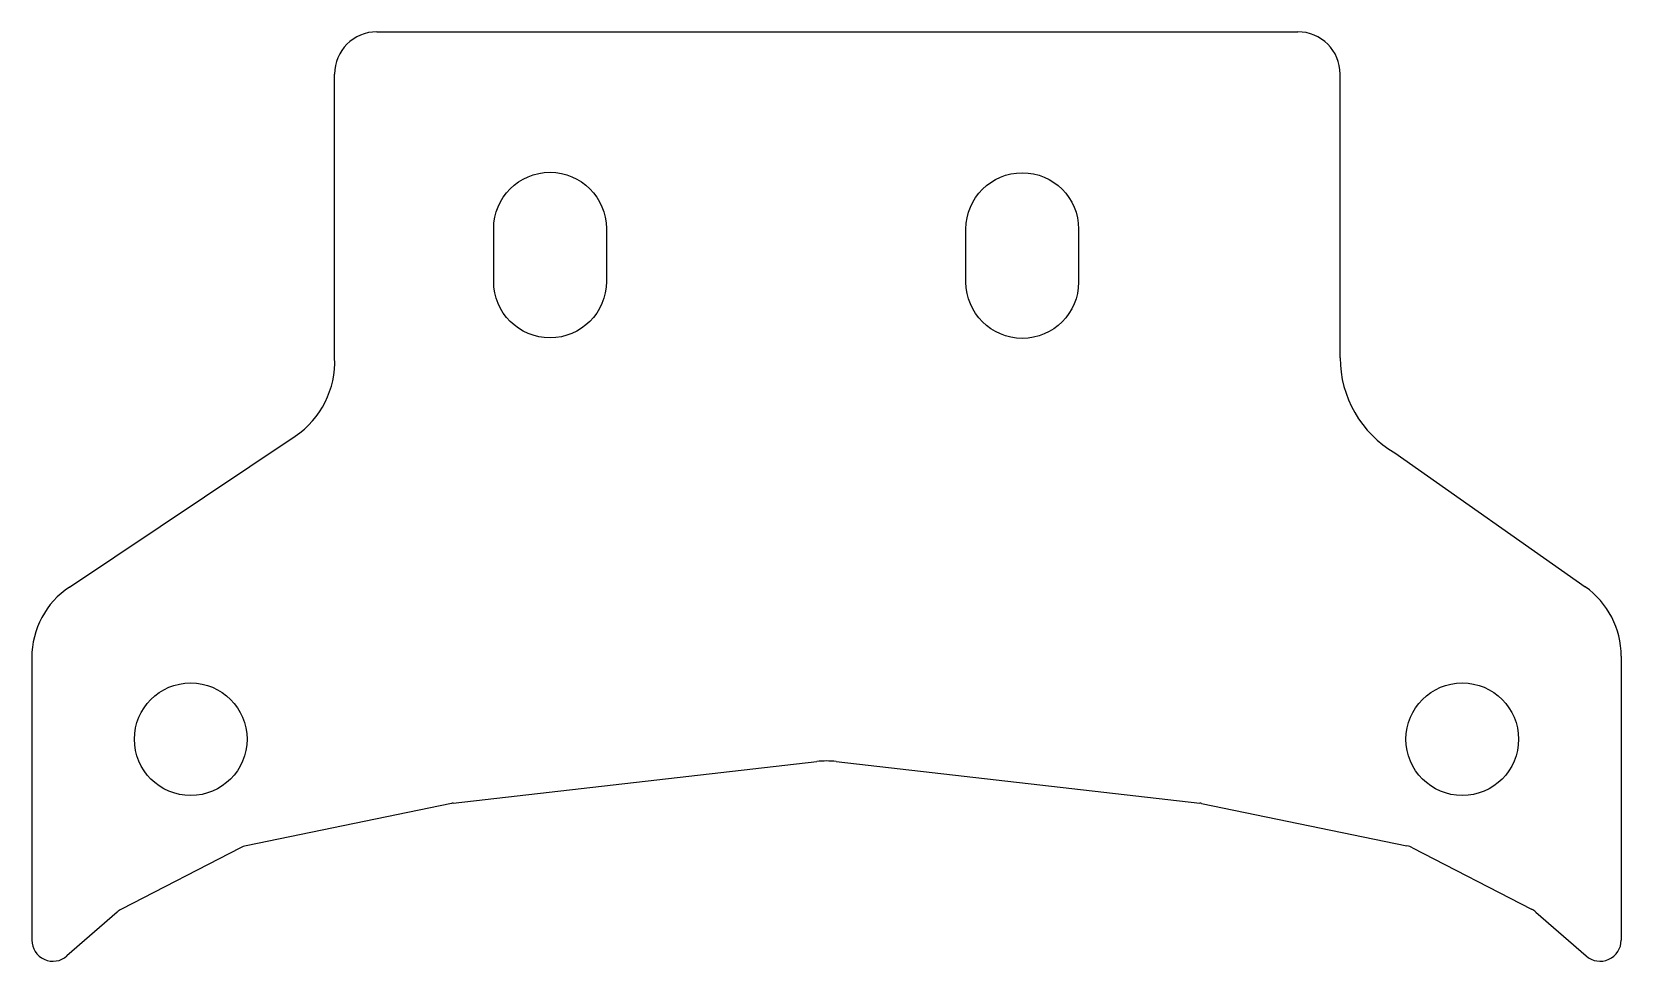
# Model space of a CAD drawing. Header units: inches. Extents: x 247.99 to 255.49, y 14.38 to 18.77.
import ezdxf

# ---------------------------------------------------------------- set-up
doc = ezdxf.new("R2010")
doc.units = ezdxf.units.IN
doc.layers.get('0').update_dxf_attribs({"linetype": 'CONTINUOUS'})

msp = doc.modelspace()

# ---------------------------------------------------------------- linework, layer by layer
for p, q in [((249.6163, 18.7701), (253.9614, 18.7701)), ((249.4163, 17.2323), (249.4163, 18.5701)), ((254.1614, 17.2323), (254.1614, 18.5701)), ((248.1653, 16.15), (249.2302, 16.8622)), ((254.4199, 16.7826), (255.3178, 16.1507)), ((247.9877, 15.8175), (247.9877, 14.4844)), ((255.4877, 15.8236), (255.4877, 14.4844)), ((249.9763, 15.1306), (251.6922, 15.3267)), ((251.7831, 15.3267), (253.499, 15.1306)), ((249.9674, 15.1292), (248.9987, 14.9292)), ((253.5079, 15.1292), (254.4766, 14.9292)), ((248.9731, 14.9201), (248.4106, 14.6301)), ((254.5022, 14.9201), (255.0647, 14.6301)), ((248.3906, 14.6165), (248.1535, 14.4091)), ((255.0847, 14.6165), (255.3218, 14.4092))]:
    msp.add_line(p, q)
for points in [[(250.1673, 17.5917), (250.1673, 17.8414, -1), (250.6988, 17.8414), (250.6988, 17.5917, -1)], [(252.9272, 17.8392), (252.9272, 17.5892, -1), (252.3957, 17.5892), (252.3957, 17.8392, -1)]]:
    msp.add_lwpolyline(points, format="xyb", close=True)
for centre in [(248.7377, 15.432), (254.7377, 15.432)]:
    msp.add_circle(centre, 0.2657)
for centre, radius, start, end in [((249.6163, 18.5701), 0.2, 90, 180), ((253.9614, 18.5701), 0.2, 0, 90), ((248.9966, 17.2116), 0.4203, -56.22649, 2.82393), ((254.6819, 17.2323), 0.5205, 180, 239.77561), ((248.3877, 15.8175), 0.4, 123.77351, 180), ((255.0877, 15.8236), 0.4, 0, 54.86799), ((251.7377, 14.9293), 0.4, 83.4802, 96.5198), ((249.9877, 15.0312), 0.1, 96.5198, 101.66492), ((253.4877, 15.0312), 0.1, 78.33508, 83.4802), ((249.0189, 14.8312), 0.1, 101.66492, 117.27362), ((254.4564, 14.8312), 0.1, 62.72706, 78.33508), ((248.4564, 14.5412), 0.1, 117.27362, 131.17511), ((255.0189, 14.5412), 0.1, 48.8243, 62.72706), ((248.0877, 14.4844), 0.1, 180, 311.17511), ((255.3877, 14.4844), 0.1, 228.8243, 360)]:
    msp.add_arc(centre, radius, start, end)

doc.saveas('drawing.dxf')
